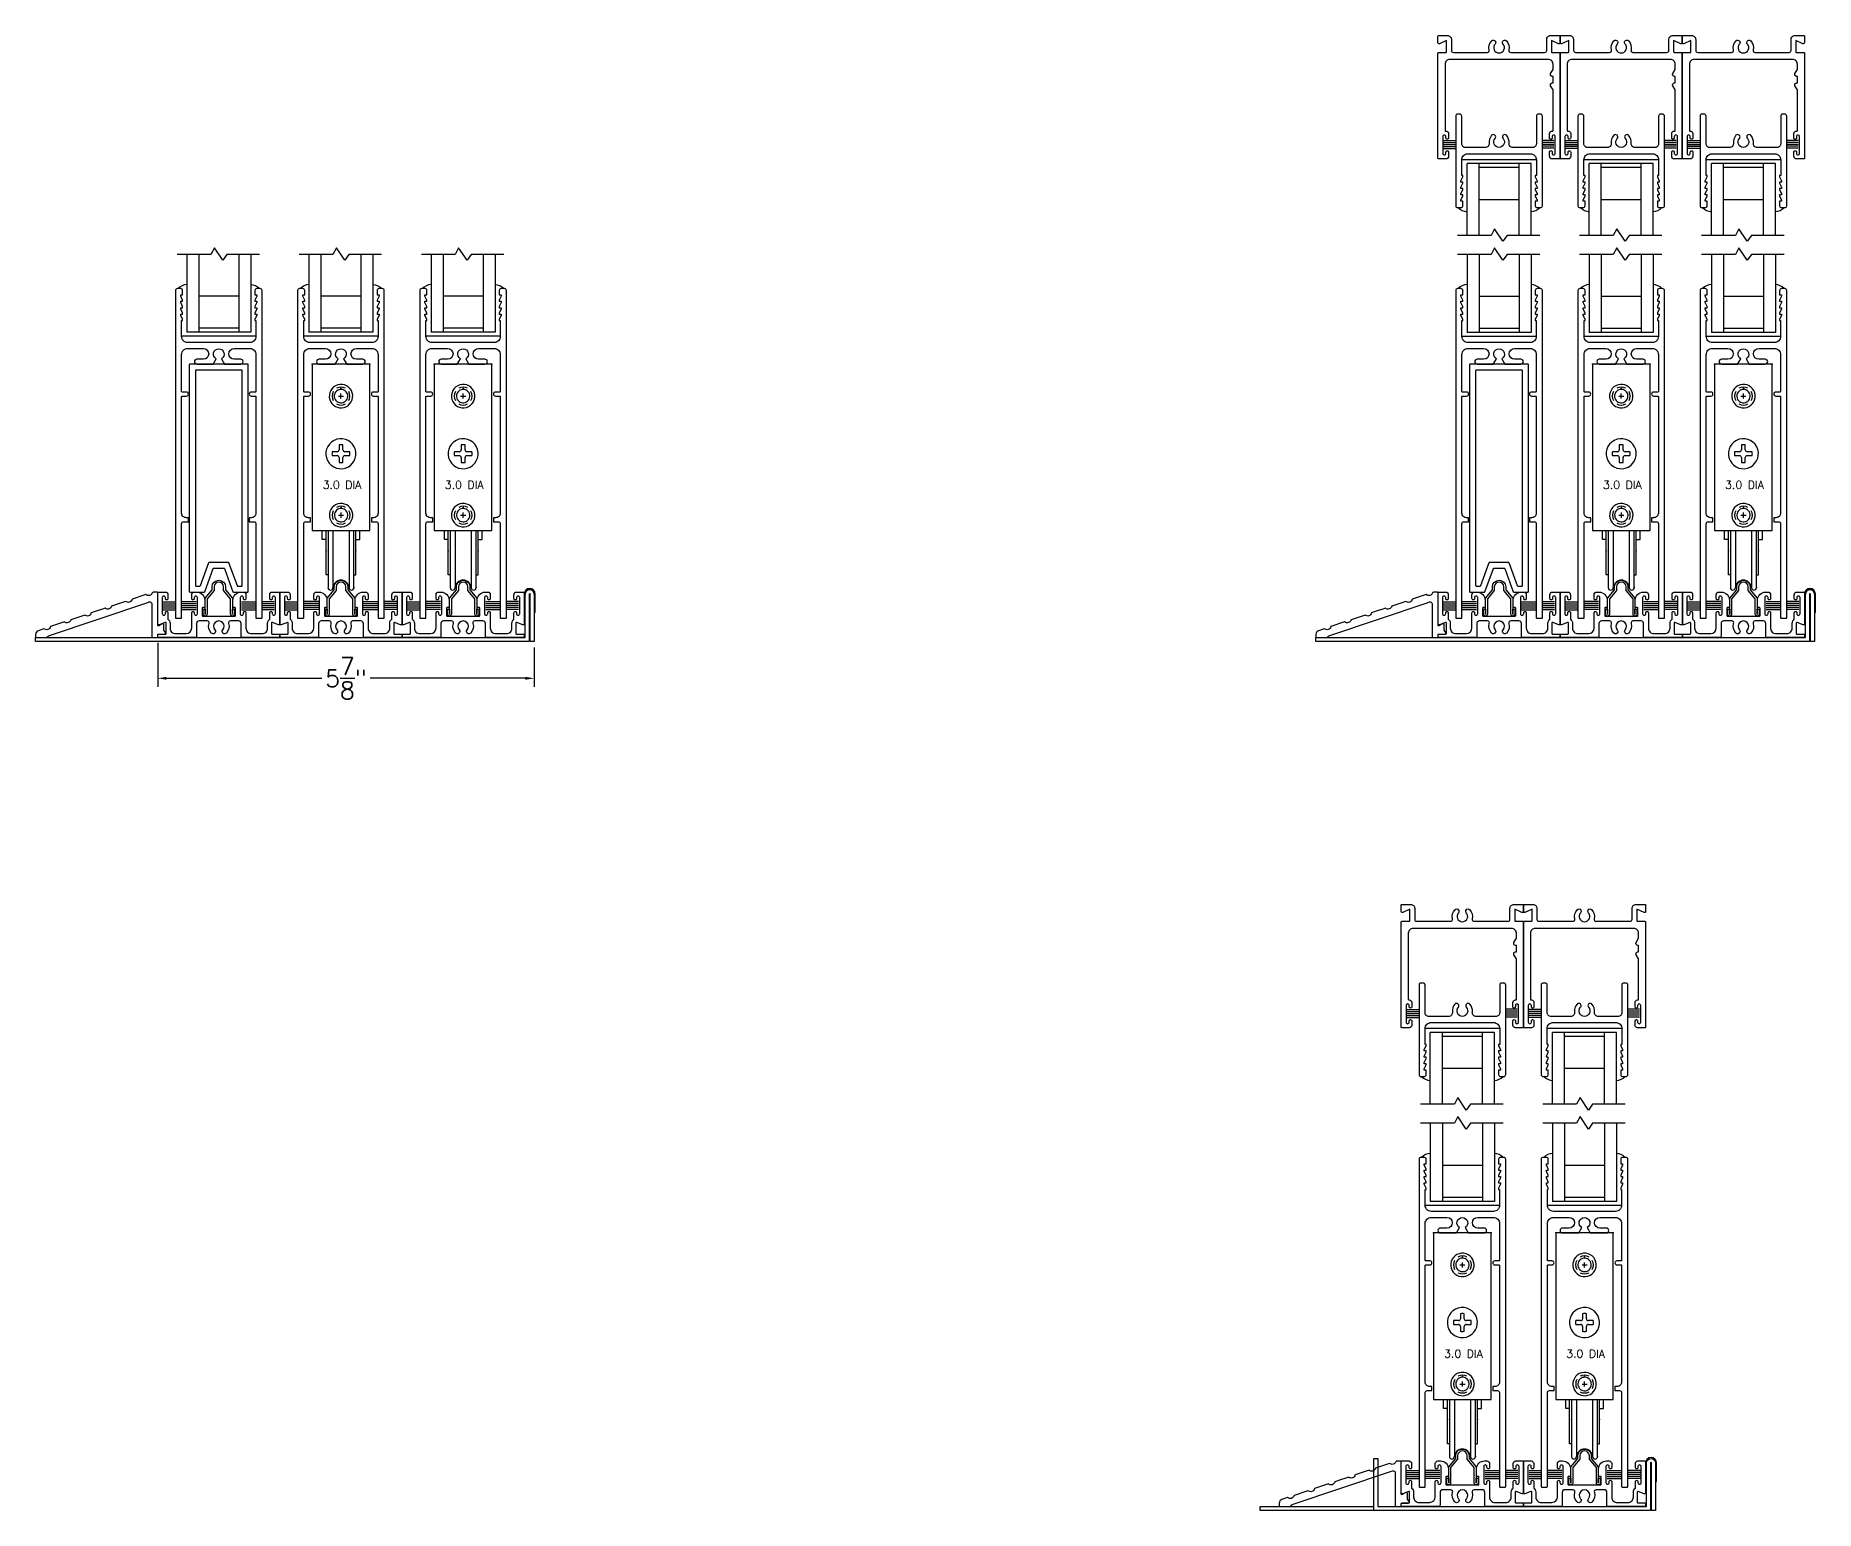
# Model space of a CAD drawing. Extents: x -28 to 139, y -71 to 44.
# Drawn here: x -28.35 to -0.56, y -3.52 to 19.51 of the extents above; entities that cross this region are included whole.
import ezdxf
from ezdxf.enums import TextEntityAlignment as Align

# ---------------------------------------------------------------- set-up
doc = ezdxf.new("R2010")
doc.units = 0
doc.header["$MEASUREMENT"] = 0
doc.layers.get('0').update_dxf_attribs({"linetype": 'CONTINUOUS'})
doc.layers.get('DEFPOINTS').update_dxf_attribs({"color": 1, "linetype": 'CONTINUOUS'})
for name, color, linetype in [('FRAME', 1, 'CONTINUOUS'), ('GLASS-VINYL', 7, 'CONTINUOUS'), ('HEM COVER', 4, 'CONTINUOUS'), ('MISC', 7, 'CONTINUOUS'), ('RISER', 7, 'CONTINUOUS'), ('SASH', 5, 'CONTINUOUS'), ('SEAL', 7, 'CONTINUOUS'), ('SILL-PAN', 7, 'CONTINUOUS'), ('VENT', 5, 'CONTINUOUS')]:
    doc.layers.add(name, color=color, linetype=linetype)
doc.styles.get("Standard").update_dxf_attribs({"font": 'simplex.shx'})
doc.dimstyles.new('FULL SCALE', dxfattribs={"dimscale": 0.75, "dimtxt": 0.18, "dimasz": 0.18, "dimexe": 0.18, "dimexo": 0.125, "dimgap": 0.09, "dimtad": 0, "dimtih": 1, "dimtoh": 1, "dimdec": 4, "dimzin": 0, "dimdsep": 46, "dimlunit": 4, "dimtxsty": 'Standard', "dimcen": 0.09, "dimadec": 0, "dimazin": 0, "dimtfac": 1, "dimtdec": 4, "dimtofl": 0, "dimtmove": 0, "dimatfit": 3, "dimfxl": 0, "dimtolj": 1, "dimtzin": 0, "dimarcsym": 0})

# ---------------------------------------------------------------- blocks, each defined once
blk = doc.blocks.new('3004 STD TOP-RAIL')
at = {"color": 5}
blk.add_lwpolyline([(-0.116, 0.106), (-0.116, 0.106, 0.216769), (-0.156, -0.018, -0.448133), (-0.218, -0.087), (-0.521, -0.087, -0.414214), (-0.583, -0.025), (-0.583, 0.405, 0.414214), (-0.614, 0.436), (-0.646, 0.436, 0.414214), (-0.677, 0.405), (-0.677, -0.993, 0.414214), (-0.646, -1.024), (-0.596, -1.024, 0.414214), (-0.565, -0.993), (-0.565, -0.924), (-0.595, -0.924), (-0.595, -0.904), (-0.565, -0.844), (-0.565, -0.824), (-0.595, -0.824), (-0.595, -0.804), (-0.565, -0.744), (-0.565, -0.724), (-0.595, -0.724), (-0.595, -0.704), (-0.565, -0.644), (-0.565, -0.624), (-0.595, -0.624), (-0.595, -0.604), (-0.565, -0.544), (-0.565, -0.524), (-0.583, -0.524), (-0.583, -0.275, -0.414214), (-0.489, -0.181), (0, -0.181), (0.489, -0.181, -0.414214), (0.583, -0.275), (0.583, -0.524), (0.565, -0.524), (0.565, -0.544), (0.595, -0.604), (0.595, -0.624), (0.565, -0.624), (0.565, -0.644), (0.595, -0.704), (0.595, -0.724), (0.565, -0.724), (0.565, -0.744), (0.595, -0.804), (0.595, -0.824), (0.565, -0.824), (0.565, -0.844), (0.595, -0.904), (0.595, -0.924), (0.565, -0.924), (0.565, -0.993, 0.414214), (0.596, -1.024), (0.646, -1.024, 0.414214), (0.677, -0.993), (0.677, 0.405, 0.414214), (0.646, 0.436), (0.614, 0.436, 0.414214), (0.583, 0.405), (0.583, -0.025, -0.414214), (0.521, -0.087), (0.218, -0.087, -0.448133), (0.156, -0.018, 0.216769), (0.116, 0.106, 0.999998), (0.062, 0.057, -0.651692), (0, -0.084, -0.651692), (-0.062, 0.057, 0.999998), (-0.116, 0.106), (-0.116, 0.106)], format="xyb", dxfattribs=at)
blk = doc.blocks.new('3027 MAMMOTH B-RAIL')
at = {"color": 0}
blk.add_lwpolyline([(0.475, -0.624, 0.414214), (0.506, -0.655), (0.57, -0.655, -0.414214), (0.58, -0.665), (0.58, -2.484, -0.414214), (0.508, -2.556), (0.475, -2.556), (0.475, -2.618), (0.549, -2.618, -0.414214), (0.58, -2.649), (0.58, -4.116, 0.414214), (0.59, -4.126), (0.667, -4.126, 0.414214), (0.677, -4.116), (0.677, 0.993, 0.414214), (0.646, 1.024), (0.596, 1.024, 0.414214), (0.565, 0.993), (0.565, 0.924), (0.595, 0.924), (0.595, 0.904), (0.565, 0.844), (0.565, 0.824), (0.595, 0.824), (0.595, 0.804), (0.565, 0.744), (0.565, 0.724), (0.595, 0.724), (0.595, 0.704), (0.565, 0.644), (0.565, 0.624), (0.595, 0.624), (0.595, 0.604), (0.565, 0.544), (0.565, 0.524), (0.58, 0.524), (0.58, 0.275, -0.414214), (0.486, 0.181), (-0.486, 0.181, -0.414214), (-0.58, 0.275), (-0.58, 0.524), (-0.565, 0.524), (-0.565, 0.544), (-0.595, 0.604), (-0.595, 0.624), (-0.565, 0.624), (-0.565, 0.644), (-0.595, 0.704), (-0.595, 0.724), (-0.565, 0.724), (-0.565, 0.744), (-0.595, 0.804), (-0.595, 0.824), (-0.565, 0.824), (-0.565, 0.844), (-0.595, 0.904), (-0.595, 0.924), (-0.565, 0.924), (-0.565, 0.993, 0.414214), (-0.596, 1.024), (-0.646, 1.024, 0.414214), (-0.677, 0.993), (-0.677, -4.116, 0.414214), (-0.667, -4.126), (-0.59, -4.126, 0.414214), (-0.58, -4.116), (-0.58, -2.649, -0.414214), (-0.549, -2.618), (-0.475, -2.618), (-0.475, -2.556), (-0.508, -2.556, -0.414214), (-0.58, -2.484), (-0.58, -0.665, -0.414214), (-0.57, -0.655), (-0.506, -0.655, 0.414214), (-0.475, -0.624, 0.414214), (-0.506, -0.593), (-0.57, -0.593, -0.414214), (-0.58, -0.583), (-0.58, -0.007, -0.414214), (-0.486, 0.087), (-0.241, 0.087, -1), (-0.241, -0.081), (-0.343, -0.081, 1), (-0.343, -0.156), (-0.09, -0.156), (-0.042, -0.073, -3.732051), (0.042, -0.073), (0.09, -0.156), (0.342, -0.156, 1), (0.342, -0.081), (0.241, -0.081, -1), (0.241, 0.087), (0.486, 0.087, -0.414214), (0.58, -0.007), (0.58, -0.583, -0.414214), (0.57, -0.593), (0.506, -0.593, 0.414214)], format="xyb", close=True, dxfattribs=at)
blk = doc.blocks.new('FW1020 STD SILL')
blk.add_lwpolyline([(0.075, 0.457, 1), (-0.075, 0.457), (-0.075, 0.402), (-0.184, 0.272), (-0.184, 0.03, -1), (-0.244, 0.03), (-0.244, 0.109), (-0.214, 0.109), (-0.214, 0.027), (-0.214, 0.283), (-0.105, 0.413), (-0.105, 0.457, -1), (0.105, 0.457), (0.105, 0.413), (0.214, 0.283), (0.214, 0.027), (0.214, 0.109), (0.244, 0.109), (0.244, 0.03, -1), (0.184, 0.03), (0.184, 0.272), (0.075, 0.402)], format="xyb", close=True)
blk = doc.blocks.new('Roller Assy 3p0 Dia - Side(EX)')
at = {"color": 7}
for p, q in [((-0.45, 0), (-0.45, -2.6)), ((0.45, 0), (-0.45, 0)), ((0.45, -2.6), (0.45, 0)), ((-0.06, -1.37), (-0.137, -1.37)), ((-0.03, -1.263), (-0.03, -1.34)), ((0.03, -1.34), (0.03, -1.263)), ((0.137, -1.37), (0.06, -1.37)), ((-0.137, -1.43), (-0.06, -1.43)), ((-0.03, -1.46), (-0.03, -1.537)), ((0.03, -1.537), (0.03, -1.46)), ((0.06, -1.43), (0.137, -1.43)), ((-0.45, -2.6), (0.45, -2.6)), ((-0.293, -2.74), (-0.293, -2.6)), ((-0.231, -2.74), (-0.293, -2.74)), ((0.235, -2.74), (0.297, -2.74)), ((0.297, -2.74), (0.297, -2.6))]:
    blk.add_line(p, q, dxfattribs=at)
at = {"linetype": 'Continuous'}
for p, q in [((-0.039, -0.5), (0.041, -0.5)), ((0.001, -0.54), (0.001, -0.46)), ((-0.038, -2.36), (0.042, -2.36)), ((0.002, -2.4), (0.002, -2.32))]:
    blk.add_line(p, q, dxfattribs=at)
for p, q in [((-0.233, -3.294), (-0.233, -2.6)), ((-0.202, -2.6), (-0.202, -3.492)), ((-0.124, -2.6), (-0.124, -3.494)), ((0.126, -2.6), (0.126, -3.494)), ((0.204, -3.492), (0.204, -2.6)), ((0.235, -3.294), (0.235, -2.6)), ((-0.202, -3.294), (-0.233, -3.294)), ((0.204, -3.294), (0.235, -3.294))]:
    blk.add_line(p, q)
at = {"color": 7}
for centre, radius, start, end in [((0.001, -0.5), 0.183, 106.169, 106.1378), ((0.001, -0.5), 0.105, 131.0231, 130.9828), ((0, -1.4), 0.235, 117.4668, 117.4309), ((0, -1.4), 0.14, 167.6505, 192.3495), ((-0.06, -1.34), 0.03, 270, 0), ((0, -1.4), 0.14, 77.6505, 102.3495), ((0.06, -1.34), 0.03, 180, 270), ((0, -1.4), 0.14, 347.6505, 12.3495), ((-0.06, -1.46), 0.03, 0, 90), ((0, -1.4), 0.14, 257.6505, 282.3495), ((0.06, -1.46), 0.03, 90, 180), ((0.002, -2.36), 0.183, 106.169, 106.1378), ((0.002, -2.36), 0.105, 131.0231, 130.9828)]:
    blk.add_arc(centre, radius, start, end, dxfattribs=at)
at = {"color": 7, "linetype": 'Continuous'}
for centre, start, end in [((0.001, -0.5), 150, 210), ((0.001, -0.5), 60, 120), ((0.001, -0.5), 330, 30), ((0.001, -0.5), 240, 300), ((0.002, -2.36), 60, 120), ((0.002, -2.36), 150, 210), ((0.002, -2.36), 240, 300), ((0.002, -2.36), 330, 30)]:
    blk.add_arc(centre, 0.14, start, end, dxfattribs=at)
for centre, radius, start, end in [((-0.163, -3.492), 0.0391, 180, 357.1707), ((0.001, -3.5), 0.125, 2.8293, 177.1707), ((0.165, -3.492), 0.0391, 182.8293, 0)]:
    blk.add_arc(centre, radius, start, end)
at = {"color": 7, "linetype": 'ByBlock'}
for p in [(-0.45, 0), (0.45, 0), (0.001, -0.38), (0.002, -2.24)]:
    blk.add_point(p, dxfattribs=at)
at = {"color": 0, "linetype": 'ByBlock'}
for p in [(-0.45, 0), (-0.45, 0), (0.45, 0), (0.45, 0), (-0.233, -2.915), (0.235, -2.915), (-0.124, -3.494), (0.001, -3.375), (0.204, -3.492)]:
    blk.add_point(p, dxfattribs=at)
blk.add_text('3.0 DIA', height=0.125).set_placement((0.017, -1.949), align=Align.CENTER)
blk = doc.blocks.new('3762 Mammoth Setting Block')
for points in [[(0.079, -3.187, -0.315299), (0.088, -3.194), (0.22, -3.555, 0.315299), (0.229, -3.562), (0.45, -3.562, 0.414214), (0.46, -3.552), (0.46, -0.01, 0.414214), (0.45, 0), (-0.45, 0, 0.414214), (-0.46, -0.01), (-0.46, -3.552, 0.414214), (-0.45, -3.562), (-0.229, -3.562, 0.315299), (-0.22, -3.555), (-0.088, -3.194, -0.315299), (-0.079, -3.187)], [(0.144, -3.093, -0.315299), (0.154, -3.1), (0.285, -3.461, 0.315299), (0.295, -3.468), (0.356, -3.468, 0.414214), (0.366, -3.458), (0.366, -0.104, 0.414214), (0.356, -0.094), (-0.356, -0.094, 0.414214), (-0.366, -0.104), (-0.366, -3.458, 0.414214), (-0.356, -3.468), (-0.295, -3.468, 0.315299), (-0.285, -3.461), (-0.154, -3.1, -0.315299), (-0.144, -3.093)]]:
    blk.add_lwpolyline(points, format="xyb", close=True)
blk = doc.blocks.new('3046 MS HEAD SINGLE TRACK')
blk.add_lwpolyline([(1.76, 1.095), (1.898, 1.095, -0.414214), (1.908, 1.085), (1.908, 0.982, -0.546624), (1.885, 0.968), (1.773, 1.02), (1.773, 0.842, 0.414214), (1.783, 0.831), (1.898, 0.831, -0.414214), (1.908, 0.822), (1.908, -0.821, -0.414214), (1.898, -0.831), (1.783, -0.831, -0.414214), (1.743, -0.791), (1.743, -0.724, -0.414214), (1.762, -0.704), (1.764, -0.704, -0.414214), (1.783, -0.724), (1.783, -0.745, 0.414214), (1.807, -0.769), (1.808, -0.769, 0.414214), (1.833, -0.745), (1.833, -0.484, 0.414214), (1.808, -0.459), (1.807, -0.459, 0.414214), (1.783, -0.484), (1.783, -0.505, -0.414214), (1.764, -0.524), (1.763, -0.524, -0.414214), (1.743, -0.504), (1.743, -0.437, -0.414214), (1.783, -0.397), (1.788, -0.397, 0.414214), (1.798, -0.387), (1.798, 0.245), (1.76, 0.31, -0.57735), (1.786, 0.355), (1.798, 0.355), (1.798, 0.455), (1.786, 0.455, -0.57735), (1.76, 0.5), (1.798, 0.566), (1.798, 0.646, 0.414214), (1.723, 0.721), (0.185, 0.721, 0.414214), (0.11, 0.646), (0.11, -0.387, 0.414214), (0.12, -0.397), (0.125, -0.397, -0.414214), (0.165, -0.437), (0.165, -0.504, -0.414214), (0.145, -0.524), (0.144, -0.524, -0.414214), (0.125, -0.505), (0.125, -0.484, 0.414214), (0.1, -0.459), (0.099, -0.459, 0.414214), (0.075, -0.484), (0.075, -0.745, 0.414214), (0.099, -0.769), (0.1, -0.769, 0.414214), (0.125, -0.745), (0.125, -0.724, -0.414214), (0.144, -0.704), (0.145, -0.704, -0.414214), (0.165, -0.724), (0.165, -0.791, -0.414214), (0.125, -0.831), (0.01, -0.831, -0.414214), (0, -0.821), (0, 0.822, -0.414214), (0.01, 0.831), (0.125, 0.831, 0.414214), (0.135, 0.842), (0.135, 1.02), (0.023, 0.968, -0.546624), (0, 0.982), (0, 1.085, -0.414214), (0.01, 1.095), (0.148, 1.095, -0.414214), (0.21, 1.033), (0.21, 0.863, 0.414214), (0.241, 0.831), (0.771, 0.831, 0.485225), (0.801, 0.87, -0.250378), (0.839, 1.013, -0.505732), (0.896, 1.007), (0.897, 1.006, -0.327538), (0.892, 0.963, 0.652778), (0.954, 0.823, 0.652778), (1.016, 0.963, -0.327538), (1.011, 1.006), (1.012, 1.007, -0.505732), (1.069, 1.013, -0.250378), (1.107, 0.87, 0.485225), (1.137, 0.831), (1.667, 0.831, 0.414214), (1.698, 0.863), (1.698, 1.033, -0.414214)], format="xyb", close=True)
blk = doc.blocks.new('3741 SINGLE TRACK SILL')
blk.add_lwpolyline([(0.518, 0), (0.364, 0, -0.414214), (0.354, 0.01), (0.354, 0.22, 0.414214), (0.314, 0.26), (0.255, 0.26), (0.187, 0.26, 0.499657), (0.158, 0.22, -0.259642), (0.123, 0.07, -1), (0.067, 0.12, 2.247229), (-0.057, 0.12, -1), (-0.113, 0.07, -0.259642), (-0.148, 0.22, 0.499657), (-0.177, 0.26), (-0.254, 0.26), (-0.304, 0.26, 0.414214), (-0.344, 0.22), (-0.344, 0.02, -0.414214), (-0.364, 0), (-0.513, 0), (-0.584, 0), (-0.939, 0, -0.414214), (-0.949, 0.01), (-0.949, 0.044, -0.414214), (-0.939, 0.054), (-0.829, 0.054, 0.414214), (-0.819, 0.064), (-0.819, 0.225, 0.528549), (-0.833, 0.235), (-0.927, 0.198, -0.528549), (-0.949, 0.212), (-0.949, 0.302), (-0.949, 0.7, -0.414214), (-0.939, 0.71), (-0.829, 0.71, -0.414214), (-0.789, 0.67), (-0.789, 0.608, -0.414214), (-0.809, 0.588), (-0.81, 0.588, -0.414214), (-0.829, 0.608), (-0.829, 0.624, 0.414214), (-0.854, 0.648), (-0.855, 0.648, 0.414214), (-0.879, 0.624), (-0.879, 0.373, 0.414214), (-0.855, 0.348), (-0.854, 0.348, 0.414214), (-0.829, 0.373), (-0.829, 0.389, -0.414214), (-0.81, 0.408), (-0.809, 0.408, -0.414214), (-0.789, 0.388), (-0.789, 0.285, -0.250492), (-0.757, 0.225), (-0.757, 0.147, 0.414214), (-0.672, 0.062), (-0.58, 0.062), (-0.504, 0.062, 0.406851), (-0.419, 0.15), (-0.419, 0.334), (-0.419, 0.388, -0.414214), (-0.399, 0.408), (-0.398, 0.408, -0.414214), (-0.379, 0.389), (-0.379, 0.373, 0.414214), (-0.355, 0.348), (-0.354, 0.348, 0.414214), (-0.329, 0.373), (-0.329, 0.624, 0.414214), (-0.354, 0.648), (-0.355, 0.648, 0.414214), (-0.379, 0.624), (-0.379, 0.608, -0.414214), (-0.398, 0.588), (-0.399, 0.588, -0.414214), (-0.419, 0.608), (-0.419, 0.67, -0.414214), (-0.379, 0.71), (-0.356, 0.71), (-0.339, 0.71, -0.414214), (-0.214, 0.585), (-0.214, 0.48, -0.414214), (-0.224, 0.47), (-0.244, 0.47, 0.414214), (-0.254, 0.46), (-0.254, 0.345, 0.414214), (-0.244, 0.335), (0.254, 0.335, 0.414214), (0.264, 0.345), (0.264, 0.46, 0.414214), (0.254, 0.47), (0.234, 0.47, -0.414214), (0.224, 0.48), (0.224, 0.585, -0.414214), (0.349, 0.71), (0.356, 0.71), (0.389, 0.71, -0.414214), (0.429, 0.67), (0.429, 0.608, -0.414214), (0.409, 0.588), (0.408, 0.588, -0.414214), (0.389, 0.608), (0.389, 0.624, 0.414214), (0.364, 0.648), (0.363, 0.648, 0.414214), (0.339, 0.624), (0.339, 0.373, 0.414214), (0.363, 0.348), (0.364, 0.348, 0.414214), (0.389, 0.373), (0.389, 0.389, -0.414214), (0.408, 0.408), (0.409, 0.408, -0.414214), (0.429, 0.388), (0.429, 0.334), (0.429, 0.147, 0.414214), (0.514, 0.062), (0.584, 0.062), (0.682, 0.062, 0.414214), (0.767, 0.147), (0.767, 0.225, -0.250492), (0.799, 0.285), (0.799, 0.388, -0.414214), (0.819, 0.408), (0.819, 0.408, -0.414214), (0.839, 0.389), (0.839, 0.373, 0.414214), (0.863, 0.348), (0.864, 0.348, 0.414214), (0.889, 0.373), (0.889, 0.624, 0.414214), (0.864, 0.648), (0.863, 0.648, 0.414214), (0.839, 0.624), (0.839, 0.608, -0.414214), (0.819, 0.588), (0.818, 0.588, -0.414214), (0.799, 0.608), (0.799, 0.67, -0.414214), (0.839, 0.71), (0.949, 0.71, -0.414214), (0.959, 0.7), (0.959, 0.302), (0.959, 0.212, -0.528549), (0.937, 0.198), (0.843, 0.235, 0.528549), (0.829, 0.225), (0.829, 0.064, 0.414214), (0.839, 0.054), (0.949, 0.054, -0.414214), (0.959, 0.044), (0.959, 0.01, -0.414214), (0.949, 0), (0.614, 0)], format="xyb", close=True)
blk = doc.blocks.new('3752 RISER')
at = {"color": 1}
blk.add_lwpolyline([(0.122, -0.364), (0.095, -0.328), (0.095, -0.241, 0.57735), (0.071, -0.227), (0.015, -0.259, -0.57735), (0, -0.25), (0, 0.25, 0.414214), (-0.016, 0.266), (-0.07, 0.266, 0.321849), (-0.085, 0.255, -0.530341), (-0.184, 0.228), (-0.402, 0.155, -0.564933), (-0.503, 0.121), (-0.721, 0.048, -0.564933), (-0.821, 0.014), (-0.88, -0.005), (-0.933, -0.023), (-1.039, -0.059, -0.564933), (-1.14, -0.092), (-1.358, -0.165, -0.564933), (-1.459, -0.199), (-1.676, -0.272, -0.564933), (-1.777, -0.306), (-1.866, -0.336, 0.322343), (-1.908, -0.394), (-1.908, -0.444), (-1.727, -0.444, -0.324941), (-1.706, -0.414), (-0.17, 0.101), (-0.135, 0.113, -0.512467), (-0.094, 0.083), (-0.094, -0.386), (-0.094, -0.434, 0.414214), (-0.084, -0.444), (-0.01, -0.444, 0.414214), (0, -0.434), (0, -0.4, -0.414214), (0.01, -0.39), (0.109, -0.39, 0.614986)], format="xyb", close=True, dxfattribs=at)
blk = doc.blocks.new('*D44')
at = {"layer": 'DEFPOINTS', "color": 0}
for p in [(-26.446, 10.121), (-20.568, 10.049), (-26.446, 9.475)]:
    blk.add_point(p, dxfattribs=at)
at = {"layer": 'MISC', "color": 0, "lineweight": -2}
for p, q in [((-26.446, 10.028), (-26.446, 9.34)), ((-20.568, 9.956), (-20.568, 9.34)), ((-26.311, 9.475), (-23.883, 9.475)), ((-20.703, 9.475), (-23.131, 9.475))]:
    blk.add_line(p, q, dxfattribs=at)
at = {"layer": 'MISC', "color": 0}
for points in [[(-26.311, 9.498), (-26.311, 9.453), (-26.446, 9.475)], [(-20.703, 9.498), (-20.703, 9.453), (-20.568, 9.475)]]:
    blk.add_solid(points, dxfattribs=at)
at = {"layer": 'MISC', "color": 0, "insert": (-23.507, 9.475), "char_height": 0.27, "attachment_point": 5}
blk.add_mtext('\\A1;5{\\H1.000000x;\\S7/8;}"', dxfattribs=at)

msp = doc.modelspace()

# ---------------------------------------------------------------- linework, layer by layer
at = {"layer": 'GLASS-VINYL'}
for p, q in [((-4.91381, 17.57611), (-6.07981, 17.57611)), ((-5.99685, 16.40023), (-5.99685, 17.51411)), ((-4.99685, 17.51411), (-5.99685, 17.51411)), ((-5.80935, 16.40023), (-5.80935, 17.51411)), ((-5.18435, 16.40023), (-5.18435, 17.51411)), ((-4.99685, 16.40023), (-4.99685, 17.51411)), ((-3.00581, 17.57611), (-4.17181, 17.57611)), ((-4.08885, 16.40023), (-4.08885, 17.51411)), ((-3.08885, 17.51411), (-4.08885, 17.51411)), ((-3.90135, 16.40023), (-3.90135, 17.51411)), ((-3.27635, 16.40023), (-3.27635, 17.51411)), ((-3.08885, 16.40023), (-3.08885, 17.51411)), ((-1.09781, 17.57611), (-2.26381, 17.57611)), ((-2.18085, 16.40023), (-2.18085, 17.51411)), ((-1.18085, 17.51411), (-2.18085, 17.51411)), ((-1.99335, 16.40023), (-1.99335, 17.51411)), ((-1.36835, 16.40023), (-1.36835, 17.51411)), ((-1.18085, 16.40023), (-1.18085, 17.51411)), ((-5.18435, 17.45211), (-5.80935, 17.45211)), ((-3.27635, 17.45211), (-3.90135, 17.45211)), ((-1.36835, 17.45211), (-1.99335, 17.45211)), ((-5.18435, 16.95111), (-5.80935, 16.95111)), ((-3.27635, 16.95111), (-3.90135, 16.95111)), ((-1.36835, 16.95111), (-1.99335, 16.95111)), ((-25.99342, 16.09648), (-25.99342, 14.88257)), ((-25.80592, 16.09648), (-25.80592, 14.88257)), ((-25.18092, 16.09648), (-25.18092, 14.88257)), ((-24.99342, 16.09648), (-24.99342, 14.88257)), ((-24.08542, 16.09648), (-24.08542, 14.88257)), ((-23.89792, 16.09648), (-23.89792, 14.88257)), ((-23.27292, 16.09648), (-23.27292, 14.88257)), ((-23.08542, 16.09648), (-23.08542, 14.88257)), ((-22.17742, 16.09648), (-22.17742, 14.88257)), ((-21.98992, 16.09648), (-21.98992, 14.88257)), ((-21.36492, 16.09648), (-21.36492, 14.88257)), ((-21.17742, 16.09648), (-21.17742, 14.88257)), ((-5.99685, 16.09648), (-5.99685, 14.8759)), ((-5.80935, 16.09648), (-5.80935, 14.8759)), ((-5.18435, 16.09648), (-5.18435, 14.8759)), ((-4.99685, 16.09648), (-4.99685, 14.8759)), ((-4.08885, 16.09648), (-4.08885, 14.8759)), ((-3.90135, 16.09648), (-3.90135, 14.8759)), ((-3.27635, 16.09648), (-3.27635, 14.8759)), ((-3.08885, 16.09648), (-3.08885, 14.8759)), ((-2.18085, 16.09648), (-2.18085, 14.8759)), ((-1.99335, 16.09648), (-1.99335, 14.8759)), ((-1.36835, 16.09648), (-1.36835, 14.8759)), ((-1.18085, 16.09648), (-1.18085, 14.8759)), ((-25.18092, 15.44557), (-25.80592, 15.44557)), ((-23.27292, 15.44557), (-23.89792, 15.44557)), ((-21.36492, 15.44557), (-21.98992, 15.44557)), ((-5.18435, 15.4389), (-5.80935, 15.4389)), ((-3.27635, 15.4389), (-3.90135, 15.4389)), ((-1.36835, 15.4389), (-1.99335, 15.4389)), ((-24.91338, 14.82057), (-26.07338, 14.82057)), ((-24.99342, 14.88257), (-25.99342, 14.88257)), ((-25.18092, 14.94457), (-25.80592, 14.94457)), ((-23.00538, 14.82057), (-24.16538, 14.82057)), ((-23.08542, 14.88257), (-24.08542, 14.88257)), ((-23.27292, 14.94457), (-23.89792, 14.94457)), ((-21.09738, 14.82057), (-22.25738, 14.82057)), ((-21.17742, 14.88257), (-22.17742, 14.88257)), ((-21.36492, 14.94457), (-21.98992, 14.94457)), ((-4.91681, 14.8139), (-6.07681, 14.8139)), ((-4.99685, 14.8759), (-5.99685, 14.8759)), ((-5.18435, 14.9379), (-5.80935, 14.9379)), ((-3.00881, 14.8139), (-4.16881, 14.8139)), ((-3.08885, 14.8759), (-4.08885, 14.8759)), ((-3.27635, 14.9379), (-3.90135, 14.9379)), ((-1.10081, 14.8139), (-2.26081, 14.8139)), ((-1.18085, 14.8759), (-2.18085, 14.8759)), ((-1.36835, 14.9379), (-1.99335, 14.9379)), ((-5.48713, 4.00476), (-6.65313, 4.00476)), ((-6.57017, 2.82888), (-6.57017, 3.94276)), ((-5.57017, 3.94276), (-6.57017, 3.94276)), ((-6.38267, 2.82888), (-6.38267, 3.94276)), ((-5.75767, 2.82888), (-5.75767, 3.94276)), ((-5.57017, 2.82888), (-5.57017, 3.94276)), ((-3.57913, 4.00476), (-4.74513, 4.00476)), ((-4.66217, 2.82888), (-4.66217, 3.94276)), ((-3.66217, 3.94276), (-4.66217, 3.94276)), ((-4.47467, 2.82888), (-4.47467, 3.94276)), ((-3.84967, 2.82888), (-3.84967, 3.94276)), ((-3.66217, 2.82888), (-3.66217, 3.94276)), ((-5.75767, 3.88076), (-6.38267, 3.88076)), ((-3.84967, 3.88076), (-4.47467, 3.88076)), ((-5.75767, 3.37976), (-6.38267, 3.37976)), ((-3.84967, 3.37976), (-4.47467, 3.37976)), ((-6.57017, 2.52513), (-6.57017, 1.30455)), ((-6.38267, 2.52513), (-6.38267, 1.30455)), ((-5.75767, 2.52513), (-5.75767, 1.30455)), ((-5.57017, 2.52513), (-5.57017, 1.30455)), ((-4.66217, 2.52513), (-4.66217, 1.30455)), ((-4.47467, 2.52513), (-4.47467, 1.30455)), ((-3.84967, 2.52513), (-3.84967, 1.30455)), ((-3.66217, 2.52513), (-3.66217, 1.30455)), ((-5.75767, 1.86755), (-6.38267, 1.86755)), ((-3.84967, 1.86755), (-4.47467, 1.86755)), ((-5.49013, 1.24255), (-6.65013, 1.24255)), ((-5.57017, 1.30455), (-6.57017, 1.30455)), ((-5.75767, 1.36655), (-6.38267, 1.36655)), ((-3.58213, 1.24255), (-4.74213, 1.24255)), ((-3.66217, 1.30455), (-4.66217, 1.30455)), ((-3.84967, 1.36655), (-4.47467, 1.36655))]:
    msp.add_line(p, q, dxfattribs=at)
for points in [[(-4.86146, 16.39347), (-5.37181, 16.39347), (-5.43549, 16.30121), (-5.566, 16.49773), (-5.62181, 16.39347), (-6.14833, 16.39347)], [(-2.95346, 16.39347), (-3.46381, 16.39347), (-3.52749, 16.30121), (-3.658, 16.49773), (-3.71381, 16.39347), (-4.24033, 16.39347)], [(-1.04546, 16.39347), (-1.55581, 16.39347), (-1.61949, 16.30121), (-1.75, 16.49773), (-1.80581, 16.39347), (-2.33233, 16.39347)], [(-24.85803, 16.09648), (-25.36838, 16.09648), (-25.43206, 16.00422), (-25.56257, 16.20075), (-25.61838, 16.09648), (-26.1449, 16.09648)], [(-22.95003, 16.09648), (-23.46038, 16.09648), (-23.52406, 16.00422), (-23.65457, 16.20075), (-23.71038, 16.09648), (-24.2369, 16.09648)], [(-21.04203, 16.09648), (-21.55238, 16.09648), (-21.61606, 16.00422), (-21.74657, 16.20075), (-21.80238, 16.09648), (-22.3289, 16.09648)], [(-4.86146, 16.09648), (-5.37181, 16.09648), (-5.43549, 16.00422), (-5.566, 16.20075), (-5.62181, 16.09648), (-6.14833, 16.09648)], [(-2.95346, 16.09648), (-3.46381, 16.09648), (-3.52749, 16.00422), (-3.658, 16.20075), (-3.71381, 16.09648), (-4.24033, 16.09648)], [(-1.04546, 16.09648), (-1.55581, 16.09648), (-1.61949, 16.00422), (-1.75, 16.20075), (-1.80581, 16.09648), (-2.33233, 16.09648)], [(-5.43478, 2.82212), (-5.94513, 2.82212), (-6.00881, 2.72985), (-6.13932, 2.92638), (-6.19513, 2.82212), (-6.72165, 2.82212)], [(-3.52678, 2.82212), (-4.03713, 2.82212), (-4.10081, 2.72985), (-4.23132, 2.92638), (-4.28713, 2.82212), (-4.81365, 2.82212)], [(-5.43478, 2.52513), (-5.94513, 2.52513), (-6.00881, 2.43287), (-6.13932, 2.62939), (-6.19513, 2.52513), (-6.72165, 2.52513)], [(-3.52678, 2.52513), (-4.03713, 2.52513), (-4.10081, 2.43287), (-4.23132, 2.62939), (-4.28713, 2.52513), (-4.81365, 2.52513)]]:
    msp.add_lwpolyline(points, dxfattribs=at)
for centre, start, end in [((-5.9785, 16.98101), 224.935627, 265.182257), ((-5.01316, 16.98312), 274.280755, 314.252642), ((-4.0705, 16.98101), 224.935627, 265.182257), ((-3.10516, 16.98312), 274.280755, 314.252642), ((-2.1625, 16.98101), 224.935627, 265.182257), ((-1.19716, 16.98312), 274.280755, 314.252642), ((-25.97507, 15.40744), 94.817743, 135.064373), ((-25.00973, 15.40534), 45.747358, 85.719245), ((-24.06707, 15.40744), 94.817743, 135.064373), ((-23.10173, 15.40534), 45.747358, 85.719245), ((-22.15907, 15.40744), 94.817743, 135.064373), ((-21.19373, 15.40534), 45.747358, 85.719245), ((-5.9785, 15.409), 94.817743, 135.064373), ((-5.01316, 15.4069), 45.747358, 85.719245), ((-4.0705, 15.409), 94.817743, 135.064373), ((-3.10516, 15.4069), 45.747358, 85.719245), ((-2.1625, 15.409), 94.817743, 135.064373), ((-1.19716, 15.4069), 45.747358, 85.719245), ((-6.55182, 3.40966), 224.935627, 265.182257), ((-5.58648, 3.41176), 274.280755, 314.252642), ((-4.64382, 3.40966), 224.935627, 265.182257), ((-3.67848, 3.41176), 274.280755, 314.252642), ((-6.55182, 1.83765), 94.817743, 135.064373), ((-5.58648, 1.83554), 45.747358, 85.719245), ((-4.64382, 1.83765), 94.817743, 135.064373), ((-3.67848, 1.83554), 45.747358, 85.719245)]:
    msp.add_arc(centre, 0.2185, start, end, dxfattribs=at)
at = {"layer": 'HEM COVER'}
for points in [[(-20.72232, 10.7919), (-20.72182, 10.5019), (-20.70682, 10.5019), (-20.70732, 10.7919, -1), (-20.56732, 10.7919), (-20.56782, 10.5019), (-20.55282, 10.5019), (-20.55232, 10.7919, 1)], [(-0.72574, 10.7919), (-0.72524, 10.5019), (-0.71024, 10.5019), (-0.71074, 10.7919, -1), (-0.57074, 10.7919), (-0.57124, 10.5019), (-0.55624, 10.5019), (-0.55574, 10.7919, 1)], [(-3.20716, -2.77945), (-3.20666, -3.06945), (-3.19166, -3.06945), (-3.19216, -2.77945, -1), (-3.05216, -2.77945), (-3.05266, -3.06945), (-3.03766, -3.06945), (-3.03716, -2.77945, 1)]]:
    msp.add_lwpolyline(points, format="xyb", close=True, dxfattribs=at)
at = {"layer": 'SEAL'}
for p, q in [((-6.36136, 17.87389), (-6.17162, 17.87389)), ((-6.36136, 17.84289), (-6.17162, 17.84289)), ((-6.36136, 17.81189), (-6.17162, 17.81189)), ((-4.63956, 17.87748), (-4.81981, 17.87748)), ((-4.63956, 17.84648), (-4.81981, 17.84648)), ((-4.63956, 17.81548), (-4.81981, 17.81548)), ((-4.45336, 17.87748), (-4.26581, 17.87748)), ((-4.45336, 17.84648), (-4.26581, 17.84648)), ((-4.45336, 17.81548), (-4.26581, 17.81548)), ((-2.73156, 17.87748), (-2.91181, 17.87748)), ((-2.73156, 17.84648), (-2.91181, 17.84648)), ((-2.73156, 17.81548), (-2.91181, 17.81548)), ((-2.54536, 17.87748), (-2.35781, 17.87748)), ((-2.54536, 17.84648), (-2.35781, 17.84648)), ((-2.54536, 17.81548), (-2.35781, 17.81548)), ((-0.82356, 17.87748), (-1.00381, 17.87748)), ((-0.82356, 17.84648), (-1.00381, 17.84648)), ((-0.82356, 17.81548), (-1.00381, 17.81548)), ((-6.36136, 17.78089), (-6.17162, 17.78089)), ((-6.36136, 17.74989), (-6.17162, 17.74989)), ((-4.63956, 17.78448), (-4.81981, 17.78448)), ((-4.63956, 17.75348), (-4.81981, 17.75348)), ((-4.45336, 17.78448), (-4.26581, 17.78448)), ((-4.45336, 17.75348), (-4.26581, 17.75348)), ((-2.73156, 17.78448), (-2.91181, 17.78448)), ((-2.73156, 17.75348), (-2.91181, 17.75348)), ((-2.54536, 17.78448), (-2.35781, 17.78448)), ((-2.54536, 17.75348), (-2.35781, 17.75348)), ((-0.82356, 17.78448), (-1.00381, 17.78448)), ((-0.82356, 17.75348), (-1.00381, 17.75348)), ((-26.36188, 10.66911), (-26.17214, 10.66911)), ((-26.36188, 10.63811), (-26.17214, 10.63811)), ((-26.36188, 10.60711), (-26.17214, 10.60711)), ((-26.36188, 10.57611), (-26.17214, 10.57611)), ((-25.84456, 10.66911), (-26.07542, 10.66911)), ((-25.84456, 10.63811), (-26.07542, 10.63811)), ((-25.84456, 10.60711), (-26.07542, 10.60711)), ((-25.84456, 10.57611), (-26.07542, 10.57611)), ((-25.14027, 10.66973), (-24.90942, 10.66973)), ((-25.14027, 10.63873), (-24.90942, 10.63873)), ((-25.14027, 10.60773), (-24.90942, 10.60773)), ((-25.14027, 10.57673), (-24.90942, 10.57673)), ((-24.62568, 10.67068), (-24.81542, 10.67068)), ((-24.62568, 10.63968), (-24.81542, 10.63968)), ((-24.62568, 10.60868), (-24.81542, 10.60868)), ((-24.62568, 10.57768), (-24.81542, 10.57768)), ((-24.45116, 10.67068), (-24.26142, 10.67068)), ((-24.45116, 10.63968), (-24.26142, 10.63968)), ((-24.45116, 10.60868), (-24.26142, 10.60868)), ((-24.45116, 10.57768), (-24.26142, 10.57768)), ((-23.93781, 10.67286), (-24.16742, 10.67286)), ((-23.93781, 10.64186), (-24.16742, 10.64186)), ((-23.93781, 10.61086), (-24.16742, 10.61086)), ((-23.93781, 10.57986), (-24.16742, 10.57986)), ((-23.23093, 10.67286), (-23.00142, 10.67286)), ((-23.23093, 10.64186), (-23.00142, 10.64186)), ((-23.23093, 10.61086), (-23.00142, 10.61086)), ((-23.23093, 10.57986), (-23.00142, 10.57986)), ((-22.71768, 10.67381), (-22.90742, 10.67381)), ((-22.71768, 10.64281), (-22.90742, 10.64281)), ((-22.71768, 10.61181), (-22.90742, 10.61181)), ((-22.71768, 10.58081), (-22.90742, 10.58081)), ((-22.54316, 10.67068), (-22.35342, 10.67068)), ((-22.54316, 10.63968), (-22.35342, 10.63968)), ((-22.54316, 10.60868), (-22.35342, 10.60868)), ((-22.54316, 10.57768), (-22.35342, 10.57768)), ((-22.02981, 10.67286), (-22.25942, 10.67286)), ((-22.02981, 10.64186), (-22.25942, 10.64186)), ((-22.02981, 10.61086), (-22.25942, 10.61086)), ((-22.02981, 10.57986), (-22.25942, 10.57986)), ((-21.32293, 10.67286), (-21.09342, 10.67286)), ((-21.32293, 10.64186), (-21.09342, 10.64186)), ((-21.32293, 10.61086), (-21.09342, 10.61086)), ((-21.32293, 10.57986), (-21.09342, 10.57986)), ((-20.80968, 10.67381), (-20.99942, 10.67381)), ((-20.80968, 10.64281), (-20.99942, 10.64281)), ((-20.80968, 10.61181), (-20.99942, 10.61181)), ((-20.80968, 10.58081), (-20.99942, 10.58081)), ((-6.3653, 10.66911), (-6.17556, 10.66911)), ((-6.3653, 10.63811), (-6.17556, 10.63811)), ((-6.3653, 10.60711), (-6.17556, 10.60711)), ((-6.3653, 10.57611), (-6.17556, 10.57611)), ((-5.84799, 10.66911), (-6.07884, 10.66911)), ((-5.84799, 10.63811), (-6.07884, 10.63811)), ((-5.84799, 10.60711), (-6.07884, 10.60711)), ((-5.84799, 10.57611), (-6.07884, 10.57611)), ((-5.1437, 10.66973), (-4.91284, 10.66973)), ((-5.1437, 10.63873), (-4.91284, 10.63873)), ((-5.1437, 10.60773), (-4.91284, 10.60773)), ((-5.1437, 10.57673), (-4.91284, 10.57673)), ((-4.6291, 10.67068), (-4.81884, 10.67068)), ((-4.6291, 10.63968), (-4.81884, 10.63968)), ((-4.6291, 10.60868), (-4.81884, 10.60868)), ((-4.6291, 10.57768), (-4.81884, 10.57768)), ((-4.45459, 10.67068), (-4.26484, 10.67068)), ((-4.45459, 10.63968), (-4.26484, 10.63968)), ((-4.45459, 10.60868), (-4.26484, 10.60868)), ((-4.45459, 10.57768), (-4.26484, 10.57768)), ((-3.94124, 10.67286), (-4.17084, 10.67286)), ((-3.94124, 10.64186), (-4.17084, 10.64186)), ((-3.94124, 10.61086), (-4.17084, 10.61086)), ((-3.94124, 10.57986), (-4.17084, 10.57986)), ((-3.23435, 10.67286), (-3.00484, 10.67286)), ((-3.23435, 10.64186), (-3.00484, 10.64186)), ((-3.23435, 10.61086), (-3.00484, 10.61086)), ((-3.23435, 10.57986), (-3.00484, 10.57986)), ((-2.7211, 10.67381), (-2.91084, 10.67381)), ((-2.7211, 10.64281), (-2.91084, 10.64281)), ((-2.7211, 10.61181), (-2.91084, 10.61181)), ((-2.7211, 10.58081), (-2.91084, 10.58081)), ((-2.54659, 10.67068), (-2.35684, 10.67068)), ((-2.54659, 10.63968), (-2.35684, 10.63968)), ((-2.54659, 10.60868), (-2.35684, 10.60868)), ((-2.54659, 10.57768), (-2.35684, 10.57768)), ((-2.03324, 10.67286), (-2.26284, 10.67286)), ((-2.03324, 10.64186), (-2.26284, 10.64186)), ((-2.03324, 10.61086), (-2.26284, 10.61086)), ((-2.03324, 10.57986), (-2.26284, 10.57986)), ((-1.32635, 10.67286), (-1.09684, 10.67286)), ((-1.32635, 10.64186), (-1.09684, 10.64186)), ((-1.32635, 10.61086), (-1.09684, 10.61086)), ((-1.32635, 10.57986), (-1.09684, 10.57986)), ((-0.8131, 10.67381), (-1.00284, 10.67381)), ((-0.8131, 10.64281), (-1.00284, 10.64281)), ((-0.8131, 10.61181), (-1.00284, 10.61181)), ((-0.8131, 10.58081), (-1.00284, 10.58081)), ((-26.36188, 10.54511), (-26.17214, 10.54511)), ((-25.84456, 10.54511), (-26.07542, 10.54511)), ((-25.14027, 10.54573), (-24.90942, 10.54573)), ((-24.62568, 10.54668), (-24.81542, 10.54668)), ((-24.45116, 10.54668), (-24.26142, 10.54668)), ((-23.93781, 10.54886), (-24.16742, 10.54886)), ((-23.23093, 10.54886), (-23.00142, 10.54886)), ((-22.71768, 10.54981), (-22.90742, 10.54981)), ((-22.54316, 10.54668), (-22.35342, 10.54668)), ((-22.02981, 10.54886), (-22.25942, 10.54886)), ((-21.32293, 10.54886), (-21.09342, 10.54886)), ((-20.80968, 10.54981), (-20.99942, 10.54981)), ((-6.3653, 10.54511), (-6.17556, 10.54511)), ((-5.84799, 10.54511), (-6.07884, 10.54511)), ((-5.1437, 10.54573), (-4.91284, 10.54573)), ((-4.6291, 10.54668), (-4.81884, 10.54668)), ((-4.45459, 10.54668), (-4.26484, 10.54668)), ((-3.94124, 10.54886), (-4.17084, 10.54886)), ((-3.23435, 10.54886), (-3.00484, 10.54886)), ((-2.7211, 10.54981), (-2.91084, 10.54981)), ((-2.54659, 10.54668), (-2.35684, 10.54668)), ((-2.03324, 10.54886), (-2.26284, 10.54886)), ((-1.32635, 10.54886), (-1.09684, 10.54886)), ((-0.8131, 10.54981), (-1.00284, 10.54981)), ((-6.93468, 4.30253), (-6.74494, 4.30253)), ((-6.93468, 4.27153), (-6.74494, 4.27153)), ((-6.93468, 4.24053), (-6.74494, 4.24053)), ((-6.93468, 4.20953), (-6.74494, 4.20953)), ((-6.93468, 4.17853), (-6.74494, 4.17853)), ((-5.21288, 4.30612), (-5.39313, 4.30612)), ((-5.21288, 4.27512), (-5.39313, 4.27512)), ((-5.21288, 4.24412), (-5.39313, 4.24412)), ((-5.21288, 4.21312), (-5.39313, 4.21312)), ((-5.21288, 4.18212), (-5.39313, 4.18212)), ((-5.02668, 4.30612), (-4.83913, 4.30612)), ((-5.02668, 4.27512), (-4.83913, 4.27512)), ((-5.02668, 4.24412), (-4.83913, 4.24412)), ((-5.02668, 4.21312), (-4.83913, 4.21312)), ((-5.02668, 4.18212), (-4.83913, 4.18212)), ((-3.30488, 4.30612), (-3.48513, 4.30612)), ((-3.30488, 4.27512), (-3.48513, 4.27512)), ((-3.30488, 4.24412), (-3.48513, 4.24412)), ((-3.30488, 4.21312), (-3.48513, 4.21312)), ((-3.30488, 4.18212), (-3.48513, 4.18212)), ((-6.9359, -2.90067), (-6.74616, -2.90067)), ((-6.9359, -2.93167), (-6.74616, -2.93167)), ((-6.9359, -2.96267), (-6.74616, -2.96267)), ((-6.9359, -2.99367), (-6.74616, -2.99367)), ((-6.9359, -3.02467), (-6.74616, -3.02467)), ((-6.42255, -2.89849), (-6.65216, -2.89849)), ((-6.42255, -2.92949), (-6.65216, -2.92949)), ((-6.42255, -2.96049), (-6.65216, -2.96049)), ((-6.42255, -2.99149), (-6.65216, -2.99149)), ((-6.42255, -3.02249), (-6.65216, -3.02249)), ((-5.71567, -2.89849), (-5.48616, -2.89849)), ((-5.71567, -2.92949), (-5.48616, -2.92949)), ((-5.71567, -2.96049), (-5.48616, -2.96049)), ((-5.71567, -2.99149), (-5.48616, -2.99149)), ((-5.71567, -3.02249), (-5.48616, -3.02249)), ((-5.20242, -2.89754), (-5.39216, -2.89754)), ((-5.20242, -2.92854), (-5.39216, -2.92854)), ((-5.20242, -2.95954), (-5.39216, -2.95954)), ((-5.20242, -2.99054), (-5.39216, -2.99054)), ((-5.20242, -3.02154), (-5.39216, -3.02154)), ((-5.0279, -2.90067), (-4.83816, -2.90067)), ((-5.0279, -2.93167), (-4.83816, -2.93167)), ((-5.0279, -2.96267), (-4.83816, -2.96267)), ((-5.0279, -2.99367), (-4.83816, -2.99367)), ((-5.0279, -3.02467), (-4.83816, -3.02467)), ((-4.51455, -2.89849), (-4.74416, -2.89849)), ((-4.51455, -2.92949), (-4.74416, -2.92949)), ((-4.51455, -2.96049), (-4.74416, -2.96049)), ((-4.51455, -2.99149), (-4.74416, -2.99149)), ((-4.51455, -3.02249), (-4.74416, -3.02249)), ((-3.80767, -2.89849), (-3.57816, -2.89849)), ((-3.80767, -2.92949), (-3.57816, -2.92949)), ((-3.80767, -2.96049), (-3.57816, -2.96049)), ((-3.80767, -2.99149), (-3.57816, -2.99149)), ((-3.80767, -3.02249), (-3.57816, -3.02249)), ((-3.29442, -2.89754), (-3.48416, -2.89754)), ((-3.29442, -2.92854), (-3.48416, -2.92854)), ((-3.29442, -2.95954), (-3.48416, -2.95954)), ((-3.29442, -2.99054), (-3.48416, -2.99054)), ((-3.29442, -3.02154), (-3.48416, -3.02154))]:
    msp.add_line(p, q, dxfattribs=at)
at = {"layer": 'SILL-PAN'}
for p, q in [((-20.70682, 10.1114), (-20.70682, 10.7919)), ((-20.64482, 10.7919), (-20.64482, 10.0494)), ((-20.62982, 10.0494), (-20.62982, 10.7919)), ((-20.56782, 10.7919), (-20.56782, 10.0494)), ((-0.71024, 10.1114), (-0.71024, 10.7919)), ((-0.64824, 10.7919), (-0.64824, 10.0494)), ((-0.63324, 10.0494), (-0.63324, 10.7919)), ((-0.57124, 10.7919), (-0.57124, 10.0494)), ((-28.35442, 10.1114), (-20.70682, 10.1114)), ((-28.35442, 10.0494), (-28.35442, 10.1114)), ((-20.64482, 10.0494), (-28.35442, 10.0494)), ((-20.56782, 10.0494), (-20.62982, 10.0494)), ((-8.35784, 10.1114), (-0.71024, 10.1114)), ((-8.35784, 10.0494), (-8.35784, 10.1114)), ((-0.64824, 10.0494), (-8.35784, 10.0494)), ((-0.57124, 10.0494), (-0.63324, 10.0494)), ((-9.22816, -3.52195), (-9.22816, -3.45995)), ((-9.22816, -3.45995), (-7.45012, -3.45995)), ((-7.45012, -3.52195), (-9.22816, -3.52195))]:
    msp.add_line(p, q, dxfattribs=at)
msp.add_lwpolyline([(-3.05266, -2.77945), (-3.05266, -3.52195), (-3.11466, -3.52195), (-3.11466, -2.77945, 1), (-3.12966, -2.77945), (-3.12966, -3.52195), (-7.45012, -3.52195), (-7.45012, -2.70995), (-7.38772, -2.70995), (-7.38772, -3.45995), (-3.19166, -3.45995), (-3.19166, -2.77945, -1)], format="xyb", close=True, dxfattribs=at)
for centre, radius in [((-20.63732, 10.7919), 0.0695), ((-20.63732, 10.7919), 0.0695), ((-0.64074, 10.7919), 0.0695), ((-0.64074, 10.7919), 0.0695), ((-20.63732, 10.7919), 0.0075), ((-20.63732, 10.7919), 0.0075), ((-0.64074, 10.7919), 0.0075), ((-0.64074, 10.7919), 0.0075)]:
    msp.add_arc(centre, radius, 0, 180, dxfattribs=at)

# ---------------------------------------------------------------- block references
for name, p in [('3762 Mammoth Setting Block', (-25.49338, 14.3834)), ('Roller Assy 3p0 Dia - Side(EX)', (-23.58538, 14.3834)), ('Roller Assy 3p0 Dia - Side(EX)', (-21.67738, 14.3834)), ('3762 Mammoth Setting Block', (-5.49681, 14.3834)), ('Roller Assy 3p0 Dia - Side(EX)', (-3.58881, 14.3834)), ('Roller Assy 3p0 Dia - Side(EX)', (-1.68081, 14.3834)), ('FW1020 STD SILL', (-25.49242, 10.4464)), ('FW1020 STD SILL', (-23.58442, 10.4464)), ('FW1020 STD SILL', (-21.67642, 10.4464)), ('FW1020 STD SILL', (-5.49584, 10.4464)), ('FW1020 STD SILL', (-3.58784, 10.4464)), ('FW1020 STD SILL', (-1.67984, 10.4464)), ('Roller Assy 3p0 Dia - Side(EX)', (-6.07013, 0.81205)), ('Roller Assy 3p0 Dia - Side(EX)', (-4.16213, 0.81205)), ('FW1020 STD SILL', (-6.06916, -3.12495)), ('FW1020 STD SILL', (-4.16116, -3.12495))]:
    msp.add_blockref(name, p)
at = {"layer": 'FRAME'}
for name, p in [('3046 MS HEAD SINGLE TRACK', (-6.45081, 18.41961)), ('3046 MS HEAD SINGLE TRACK', (-4.54281, 18.41961)), ('3046 MS HEAD SINGLE TRACK', (-2.63481, 18.41961)), ('3741 SINGLE TRACK SILL', (-25.49742, 10.1114)), ('3741 SINGLE TRACK SILL', (-23.58942, 10.1114)), ('3741 SINGLE TRACK SILL', (-21.68142, 10.1114)), ('3741 SINGLE TRACK SILL', (-5.50084, 10.1114)), ('3741 SINGLE TRACK SILL', (-3.59284, 10.1114)), ('3741 SINGLE TRACK SILL', (-1.68484, 10.1114)), ('3046 MS HEAD SINGLE TRACK', (-7.02413, 4.84826)), ('3046 MS HEAD SINGLE TRACK', (-5.11613, 4.84826)), ('3741 SINGLE TRACK SILL', (-6.07416, -3.45995)), ('3741 SINGLE TRACK SILL', (-4.16616, -3.45995))]:
    msp.add_blockref(name, p, dxfattribs=at)
at = {"layer": 'RISER'}
for p in [(-26.44642, 10.55506), (-6.44984, 10.55506), (-7.02316, -3.01629)]:
    msp.add_blockref('3752 RISER', p, dxfattribs=at)
at = {"layer": 'SASH'}
for p in [(-25.49338, 14.5394), (-23.58538, 14.5394), (-21.67738, 14.5394), (-5.49681, 14.5394), (-3.58881, 14.5394), (-1.68081, 14.5394), (-6.07013, 0.96805), (-4.16213, 0.96805)]:
    msp.add_blockref('3027 MAMMOTH B-RAIL', p, dxfattribs=at)
at = {"layer": 'VENT'}
for p in [(-5.49681, 17.85061), (-3.58881, 17.85061), (-1.68081, 17.85061), (-6.07013, 4.27926), (-4.16213, 4.27926)]:
    msp.add_blockref('3004 STD TOP-RAIL', p, dxfattribs=at)

# ---------------------------------------------------------------- dimensions: what is measured, and where the dimension line sits
at = {"layer": 'MISC'}
dim = msp.add_linear_dim(base=(-26.44642, 9.47546), p1=(-20.56782, 10.0494), p2=(-26.44642, 10.1214), dimstyle='FULL SCALE', override={"dimtxt": 0.36}, dxfattribs=at)
dim.commit()
dim.dimension.update_dxf_attribs({"geometry": '*D44', "text_midpoint": (-23.50712, 9.47546)})

doc.saveas('drawing.dxf')
